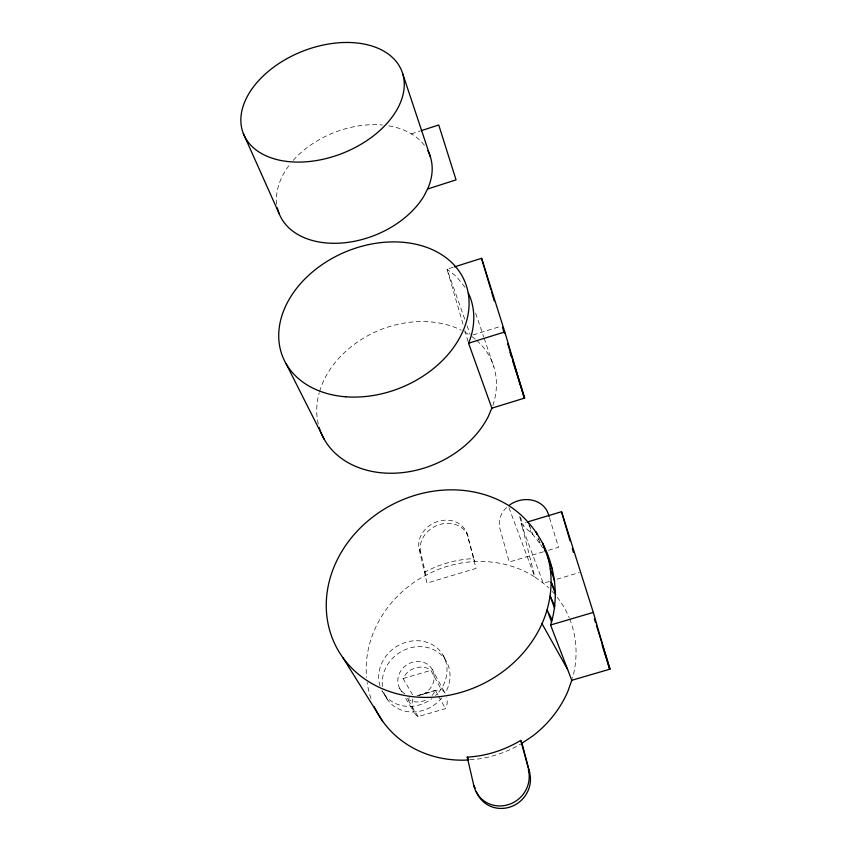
<?xml version="1.0" encoding="UTF-8"?>
<svg xmlns="http://www.w3.org/2000/svg" width="851" height="851" viewBox="0 0 851 851"><rect width="100%" height="100%" fill="white"/><g stroke="black" fill="none" stroke-linecap="round" stroke-linejoin="round"><path stroke-width="0.64" stroke-dasharray="4.25 3.19" d="M412.926 698.969A18.222 16.509 -36.6 0 0 416.384 715.361L418.064 716.627L445.456 708.638L446.413 706.596A18.222 16.509 -36.6 0 0 446.871 697.714M437.882 694.895L435.35 690.321L434.287 692.544A18.701 16.765 -35.5 0 1 432.042 695.437M412.629 694.788L403.097 678.545L404.172 676.354A18.701 16.765 -35.5 0 1 429.064 669.035L430.904 670.365L441.02 689.012L442.711 690.246A18.222 16.509 -36.6 0 1 445.318 693.661L432.244 669.439M411.32 133.873L419.947 131.075M453.2 267.267L447.03 269.214L462.997 324.082M473.082 334.954L500.431 326.422M549.491 581.435L543.278 583.275L521.142 523.865L526.195 522.354M543.385 551.81L509.238 562.011L499.941 528.609A25.275 21.615 -17.8 0 1 506.919 507.164M548.438 550.299L558.554 547.278L549.097 516.514M556.937 579.223L579.286 572.585M403.097 678.545L430.904 670.365M418.064 716.627L407.257 698.554L409.693 697.831M417.022 695.682L435.35 690.321M418.83 695.512L441.02 689.012M469.912 759.709L479.443 758.837A107.226 96.886 -28.7 0 0 520.663 744.093M464.54 331.922L469.582 335.092M521.142 523.865L532.769 534.439L539.406 542.938L538.002 538.066M407.257 698.554L409.086 699.926A18.701 16.765 -35.5 0 0 427.245 699.256M387.662 699.873L381.961 690.746A35.402 31.551 -35 0 0 431.978 698.639M465.018 287.308L456.519 276.628L447.03 269.214L464.923 319.71M399.63 688.225L403.012 693.863M405.714 698.373L413.82 711.893M540.747 544.651L542.523 547.778M438.51 696.044L445.456 708.638M443.243 655.472L446.275 661.355M419.181 549.331L420.681 552.448L425.957 575.255L424.479 572.234C439.531 564.096 456.423 559.469 473.496 558.575L474.805 561.66L467.337 534.832A25.232 21.488 -24.7 0 0 438.169 521.355A25.232 21.488 -24.7 0 0 419.181 549.331L426.989 583.084L476.049 568.415L467.337 534.832M466.422 532.173L467.742 535.364M508.951 507.6L534.8 576.999L544.917 584.488A107.226 96.886 -28.7 0 1 548.65 587.85M520.429 517.376L523.386 525.482M529.46 525.205L532.769 534.439M467.103 325.869L470.156 334.496M538.704 538.896L540.332 543.502M475.645 313.189L483.73 337.028M484.155 338.283L493.942 367.143M464.859 330.454L468.199 341.942M528.545 522.982L531.194 532.939M519.695 516.568L521.61 524.205M522.301 526.982L534.8 576.999A107.226 96.886 -28.7 0 0 486.474 561.649L473.39 561.66A107.226 96.886 -28.7 0 0 434.882 570.83L422.915 576.765A107.226 96.886 -28.7 0 0 366.547 677.46M276.766 204.304A80.813 55.241 -21.5 0 1 290.127 164.083M293.265 160.328A80.813 55.241 -21.5 0 1 382.333 125.012M388.811 125.842A80.813 55.241 -21.5 0 1 405.353 130.703L412.469 134.479A80.813 55.241 -21.5 0 1 425.255 146.468M557.097 597.125A107.226 96.886 -28.7 0 1 569.202 617.72M569.681 618.9A107.226 96.886 -28.7 0 1 572.5 678.194M371.004 698.554A107.226 96.886 -28.7 0 1 367.143 682.523M552.182 591.424A107.226 96.886 -28.7 0 1 553.873 593.275M420.681 552.448A25.147 21.445 -24.7 0 1 439.584 524.546A25.147 21.445 -24.7 0 1 468.656 538.013M379.993 685.949A35.402 31.551 -35 0 1 398.651 645.303A35.402 31.551 -35 0 1 441.478 652.738A35.402 31.551 -35 0 1 435.563 695.607M382.429 686.512A35.125 31.402 -35.3 0 1 423.309 646.803A35.125 31.402 -35.3 0 1 445.147 693.182M441.86 697.873A35.125 31.402 -35.3 0 1 409.437 711.851A35.125 31.402 -35.3 0 1 383.844 692.586M404.853 693.873A18.839 16.839 -35.2 0 1 404.65 666.482A18.839 16.839 -35.2 0 1 432.499 669.928A18.839 16.839 -35.2 0 1 419.575 695.692M476.698 340.432A92.568 72.505 -22.8 0 1 492.548 406.555M318.253 424.011A92.568 72.505 -22.8 0 1 319.221 392.736M319.561 391.534A92.568 72.505 -22.8 0 1 461.285 330.135M471.954 336.581A92.568 72.505 -22.8 0 1 475.783 339.623"/><path stroke-width="1.28" d="M476.315 791.547A28.53 27.189 -41.6 0 0 510.834 806.769A28.53 27.189 -41.6 0 0 529.609 772.527L521.982 743.2L532.864 735.892A107.226 96.886 -28.7 0 0 567.925 691.203L571.766 680.279L550.576 624.996C564.468 581.999 546.565 529.333 508.026 505.122A115.502 100.439 -27.3 0 0 344.538 547.14A115.502 100.439 -27.3 0 0 385.524 690.055A115.502 100.439 -27.3 0 0 542.023 623.698C551.416 602.444 554.001 578.084 547.438 555.65M468.401 293.18C475.9 308.796 475.188 327.444 468.571 343.219L491.857 408.161L488.261 416.565A92.568 72.505 -22.8 0 1 397.768 473.028A92.568 72.505 -22.8 0 1 319.168 427.457M521.982 743.2L520.716 740.444C504.547 750.103 486.091 756.156 467.231 757.124L473.816 785.569L475.273 788.122M421.181 130.682L438.754 124.991L456.051 179.88L427.51 189.028M454.434 266.874L481.57 258.31L504.803 331.933L524.386 398.162L512.834 361.462M468.571 343.219L504.803 331.933M491.857 408.161L524.769 398.045L507.632 343.634M527.45 521.971L561.532 511.728L593.307 612.412L609.699 669.226L602.2 645.377M550.576 624.996L593.307 612.412M571.766 680.279L610.156 669.088L596.328 625.166M342.815 657.546L382.642 721.191M542.023 623.698L567.617 669.471M467.231 757.124L468.72 759.815L465.061 760.145A107.226 96.886 -28.7 0 1 374.312 706.83M552.129 619.836L547.097 610.018L551.618 622.155M286.085 363.696L324.305 439.446M520.716 740.444L529.609 772.527M554.799 606.05L550.182 596.115L554.629 608.359M243.322 133.511L279.149 213.644M555.49 592.339L551.246 582.254L555.65 594.604M551.842 568.181L542.715 543.353L545.321 551.671M537.077 534.29L536.258 531.992L536.96 534.428M550.31 568.691L554.703 581.137M402.736 73.814A85.164 54.794 -21.6 0 1 296.137 162.073A85.164 54.794 -21.6 0 1 268.788 70.995A85.164 54.794 -21.6 0 1 402.736 73.814L430.521 157.297M502.452 327.188L504.441 333.507M594.349 618.89L595.53 622.655M510.047 352.612L511.238 356.409M549.097 516.514L548.331 514.057A25.275 21.615 -17.8 0 0 509.387 505.143M481.57 258.31L490.878 289.67M491.623 292.17L494.229 300.956M561.532 511.728L570.042 540.885M572.255 548.491L573.372 552.299M427.776 150.595A80.813 55.241 -21.5 0 1 428.149 187.763L424.181 195.634A80.813 55.241 -21.5 0 1 342.591 242.95A80.813 55.241 -21.5 0 1 277.383 207.878M528.365 769.91A28.647 27.264 -41.1 0 1 507.739 804.833A28.647 27.264 -41.1 0 1 473.816 785.569M345.814 396.789A98.514 73.335 -22.7 0 0 466.71 286.851A98.514 73.335 -22.7 0 0 309.19 274.841A98.514 73.335 -22.7 0 0 345.814 396.789"/></g></svg>
